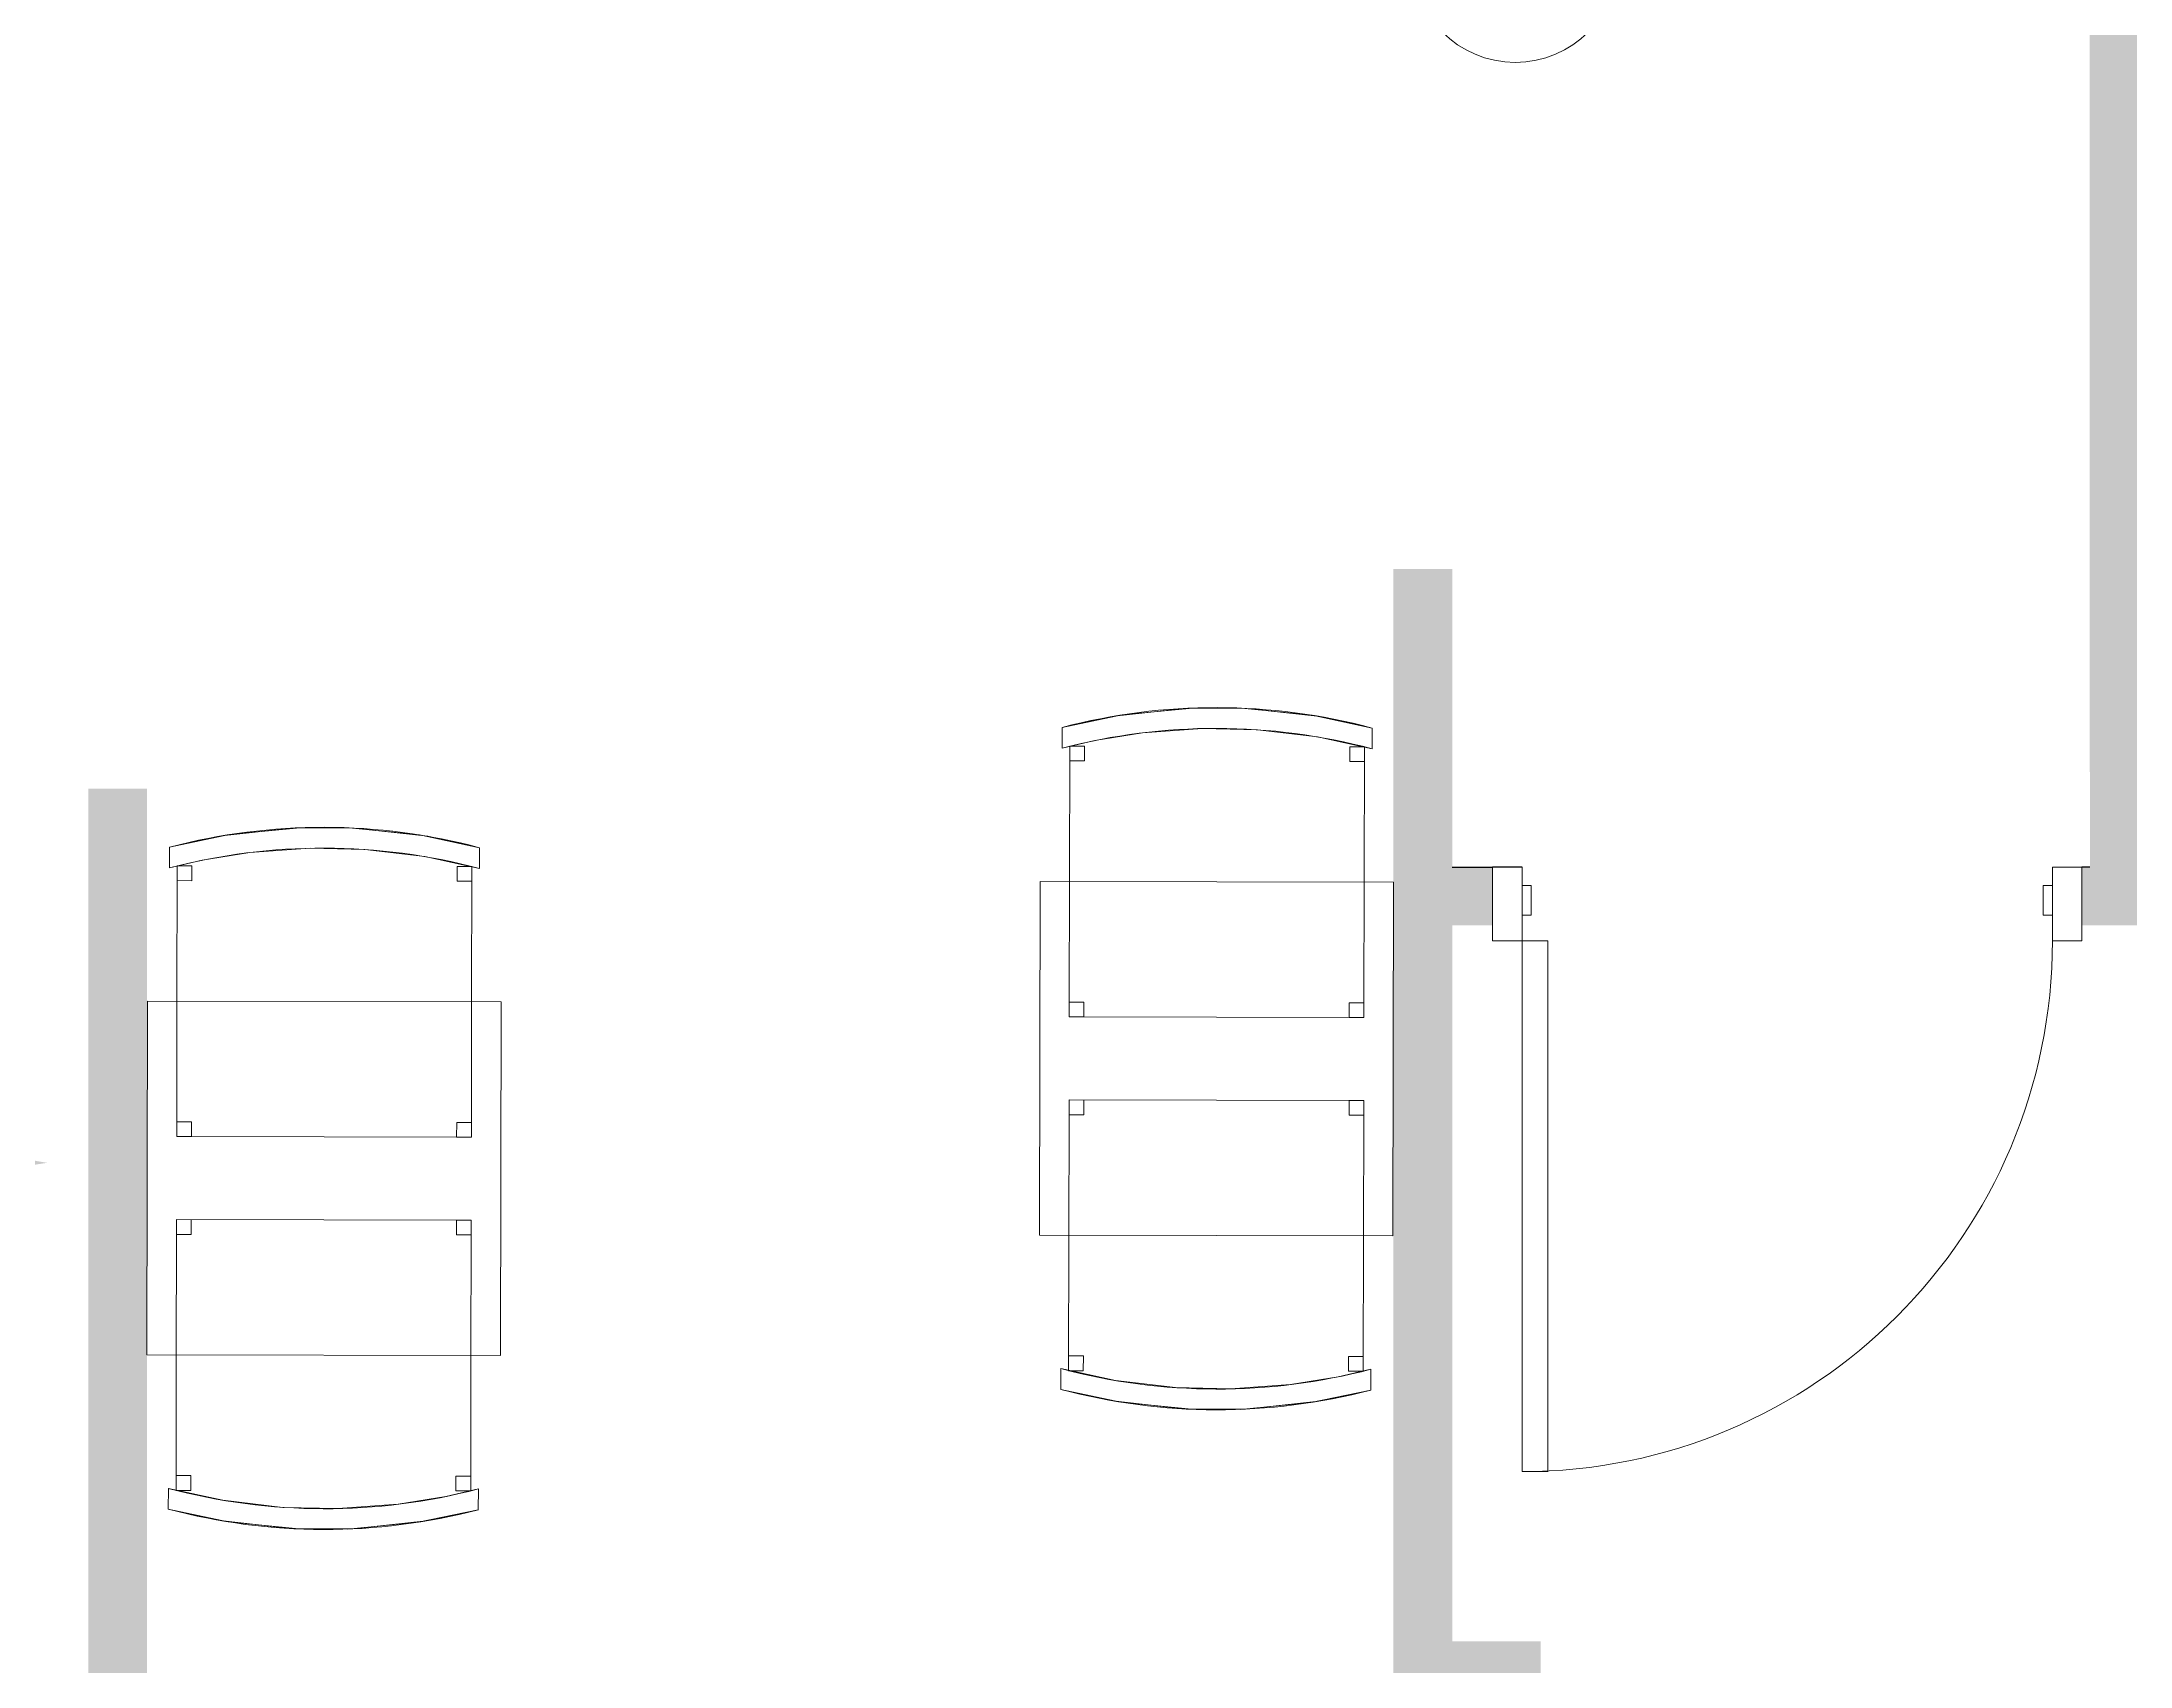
# Model space of a CAD drawing. Header units: inches. Extents: x 537 to 4774, y -1781 to 1418.
# Drawn here: x 3421.7 to 3776, y 485.9 to 761.4 of the extents above; entities that cross this region are included whole.
import ezdxf
from ezdxf import colors
from ezdxf.entities.mleader import LeaderData, LeaderLine
from ezdxf.math import Vec2, Vec3

# ---------------------------------------------------------------- set-up
doc = ezdxf.new("R2010")
doc.units = ezdxf.units.IN
doc.header["$MEASUREMENT"] = 0
doc.layers.add('01-Text 1 150 int', color=250, linetype='Continuous')
for name, color, linetype, lineweight, true_color in [('DOOR WINDOW 1 150', 7, 'Continuous', 13, 0x666666), ('FURNITURE K 1 150', 7, 'Continuous', 13, 0x93979a), ('HATCH K 1 150', 7, 'Continuous', 0, 0xc9c9c9)]:
    doc.layers.add(name, color=color, linetype=linetype, lineweight=lineweight, true_color=true_color)
doc.layers.add('WALL 1 150', color=7, linetype='Continuous', lineweight=25)
doc.styles.get("Standard").update_dxf_attribs({"font": 'arial.ttf'})

msp = doc.modelspace()

# ---------------------------------------------------------------- hatches: boundary and pattern name
at = {"layer": 'WALL 1 150'}
h = msp.add_hatch(color=0, dxfattribs=at)
h.paths.add_polyline_path([(3717.73, -312.3), (3717.73, -302.3), (3996.6, -302.3), (3996.6, -312.3)])
h.paths.add_polyline_path([(4026.6, -302.3), (4026.6, -312.3), (3996.6, -312.3), (3996.6, -302.3)])
h.paths.add_polyline_path([(3630.94, 929.96), (3662.44, 929.96), (3662.44, 917.46), (3662.44, 916.43), (3619.29, 916.43), (3619.29, 928.93), (3619.29, 929.96), (3620.94, 929.96), (3620.94, 1397.7), (3630.94, 1397.7)])
h.paths.add_polyline_path([(3374.67, 916.43), (3370.66, 913.47), (3364.19, 922.21), (3374.67, 929.96), (3514.1, 929.96), (3514.1, 916.43)])
h.paths.add_polyline_path([(3422.17, 929.96), (3412.17, 929.96), (3412.17, 959.96), (3412.17, 1397.7), (3422.17, 1397.7)])
h.paths.add_polyline_path([(3244.1, 820), (3319.56, 738.57), (3319.56, 325.37), (3309.56, 325.37), (3309.56, 379.95), (3309.56, 735.43), (3236.02, 814.03), (3213.9, 797.7), (3209.16, 807.7), (3283.85, 862.66), (3290.22, 854.05)])
h.paths.add_polyline_path([(2986.6, 1397.7), (2986.6, 1057.7), (2970.35, 1057.7), (2966.6, 1057.7), (2966.6, 1417.7), (3262.22, 1417.7), (3262.22, 1397.7)])
h.paths.add_polyline_path([(3514.1, 1417.7), (3514.1, 1397.7), (3316.6, 1397.7), (3316.6, 1417.7)])
h.paths.add_polyline_path([(3316.6, 1355.82), (3262.22, 1355.82), (3262.22, 1397.7), (3272.22, 1397.7), (3272.22, 1365.82), (3306.6, 1365.82), (3306.6, 1397.7), (3316.6, 1397.7)])
h.paths.add_polyline_path([(3272.22, 1397.7), (3262.22, 1397.7), (3262.22, 1417.7), (3272.22, 1417.7)])
h.paths.add_polyline_path([(3306.6, 1417.7), (3306.6, 1397.7), (3272.22, 1397.7), (3272.22, 1417.7)])
h.paths.add_polyline_path([(3306.6, 1417.7), (3316.6, 1417.7), (3316.6, 1397.7), (3306.6, 1397.7)])
h.paths.add_polyline_path([(2966.6, 637.7), (2986.6, 637.7), (2986.6, 370.2), (2966.6, 370.2)])
h.paths.add_polyline_path([(2986.6, 180.2), (2966.6, 180.2), (2966.6, 270.2), (2986.6, 270.2)])
h.paths.add_polyline_path([(2986.6, 27.7), (3262.22, 27.7), (3262.22, 7.7), (2966.6, 7.7), (2966.6, 97.7), (2986.6, 97.7)])
h.paths.add_polyline_path([(3296.6, 7.7), (3272.22, 7.7), (3272.22, 27.7), (3316.6, 27.7), (3316.6, -402.3), (2986.6, -402.3), (2986.6, -442.3), (2986.6, -536.99), (2966.6, -536.99), (2966.6, -462.3), (2966.6, -442.3), (2966.6, -382.3), (3062.97, -382.3), (3062.97, -382.3), (3199.85, -382.3), (3199.85, -382.3), (3296.6, -382.3)])
h.paths.add_polyline_path([(3306.6, 55.98), (3272.22, 55.98), (3272.22, 7.7), (3262.22, 7.7), (3262.22, 65.98), (3316.6, 65.98), (3316.6, 27.7), (3306.6, 27.7)])
h.paths.add_polyline_path([(3439.56, 242.68), (3429.56, 242.68), (3429.56, 634.76), (3439.56, 634.76), (3439.56, 568.69), (3439.5, 538.7), (3439.56, 538.69)])
h.paths.add_polyline_path([(3156.32, -494.13), (3156.32, -422.78), (3137.04, -422.78), (3137.04, -494.13)], flags=25)
h = msp.add_hatch(color=0, dxfattribs=at)
h.paths.add_polyline_path([(4046.6, -184.54), (4046.6, -194.8), (4026.6, -194.8), (4026.6, -184.54)])
h.paths.add_polyline_path([(4046.6, -90.9), (4046.6, -102.04), (4026.6, -102.04), (4026.6, -90.9)])
h.paths.add_polyline_path([(4086.6, 27.54), (4086.6, 67.7), (4106.6, 67.7), (4106.6, 7.54), (4046.6, 7.54), (4046.6, -8.4), (4026.6, -8.4), (4026.6, 27.54), (4036.6, 27.54)])
h.paths.add_polyline_path([(4106.6, 77.7), (4106.6, 67.7), (4036.6, 67.7), (4036.6, 27.54), (4026.6, 27.54), (4026.6, 67.7), (4026.6, 77.7)])
h.paths.add_polyline_path([(4106.6, 157.54), (4106.6, 77.7), (4086.6, 77.7), (4086.6, 157.54)])
h.paths.add_polyline_path([(4106.6, 682.7), (4106.6, 322.54), (4106.6, 232.54), (4086.6, 232.54), (4086.6, 322.54), (4086.6, 682.7)])
h.paths.add_polyline_path([(4106.6, 917.7), (4106.6, 847.7), (4106.6, 758.85), (4086.6, 758.85), (4086.6, 847.7), (4086.6, 917.7)])
h.paths.add_polyline_path([(4106.6, 927.7), (4106.6, 917.7), (4026.6, 917.7), (4026.6, 977.7), (4036.6, 977.7), (4036.6, 927.7)])
h.paths.add_polyline_path([(4106.6, 997.7), (4106.6, 977.7), (4106.6, 927.7), (4086.6, 927.7), (4086.6, 977.7), (4046.6, 977.7), (4036.6, 977.7), (4026.6, 977.7), (4026.6, 1117.7), (4046.6, 1117.7), (4046.6, 997.7)])
h.paths.add_polyline_path([(4046.6, 1417.7), (4046.6, 1282.7), (4026.6, 1282.7), (4026.6, 1417.7)])
h.paths.add_polyline_path([(4026.6, 1417.7), (4026.6, 1397.7), (3514.1, 1397.7), (3514.1, 1417.7)])
h.paths.add_polyline_path([(3829.9, 77.7), (4026.6, 77.7), (4026.6, 67.7), (3728.42, 67.7), (3728.42, 77.7)])
h.paths.add_polyline_path([(3800.49, 282.04), (3800.49, 77.7), (3790.49, 77.7), (3790.49, 272.04), (3766.31, 272.04), (3766.31, 282.04)])
h.paths.add_polyline_path([(3932.85, 977.7), (3932.85, 1007.7), (3945.45, 1007.7, 0.033392), (3945.09, 997.7), (3942.85, 997.7), (3942.85, 927.7), (4026.6, 927.7), (4026.6, 917.7), (3939.1, 917.7), (3937.22, 917.7), (3932.85, 917.7), (3932.85, 967.7), (3779.1, 967.7), (3779.1, 611.58), (3767.84, 611.58), (3767.84, 621.41), (3769.19, 621.41), (3769.11, 916.43), (3762.44, 916.43), (3762.44, 917.46), (3762.44, 929.96), (3769.11, 929.96), (3769.1, 977.7)])
h.paths.add_polyline_path([(3937.22, 449.65), (3937.22, 447.82), (3939.1, 447.82), (4086.6, 447.82), (4086.6, 439.65), (3939.1, 439.65), (3937.22, 439.65), (3676.01, 439.65), (3676.01, 449.65)])
h.paths.add_polyline_path([(3676.01, 490.13), (3676.01, 400.43), (3661.01, 400.43), (3661.01, 282.04), (3666.31, 282.04), (3666.31, 272.04), (3661.01, 272.04), (3661.01, 233.6), (3651.01, 233.6), (3651.01, 310.11), (3651.06, 340.11), (3651.01, 340.11), (3651.01, 410.43), (3666.01, 410.43), (3666.01, 480.13), (3651.01, 480.13), (3651.01, 588.88), (3651.06, 618.88), (3651.01, 618.88), (3651.01, 672.01), (3661.01, 672.01), (3661.01, 621.41), (3667.84, 621.41), (3667.84, 611.58), (3661.01, 611.58), (3661.01, 490.13)])
h.paths.add_polyline_path([(3628.42, 77.7), (3628.42, 65.2), (3628.42, -22.3), (3618.42, -22.3), (3618.42, 67.7), (3514.1, 67.7), (3514.1, 77.7)])
h.paths.add_polyline_path([(3717.73, -122.3), (3717.73, -302.3), (3717.73, -312.3), (3696.6, -312.3), (3696.6, -362.3), (3642.5, -362.3), (3642.5, -312.3), (3514.1, -312.3), (3514.1, -302.3), (3652.5, -302.3), (3652.5, -352.3), (3686.6, -352.3), (3686.6, -302.3), (3710.23, -302.3), (3710.23, -122.3)])
h.paths.add_polyline_path([(3514.1, -302.3), (3514.1, -312.3), (3504.55, -312.3), (3504.55, -362.3), (3426.6, -362.3), (3426.6, -312.3), (3426.6, 77.7), (3514.1, 77.7), (3514.1, 67.7), (3478.58, 67.7), (3449.83, 67.7), (3436.6, 67.7), (3436.6, -352.3), (3494.55, -352.3), (3494.55, -302.3)])
h.paths.add_polyline_path([(4086.6, 917.7), (4086.6, 917.67), (4086.6, 917.67), (4086.6, 917.7)], flags=9)
h.paths.add_polyline_path([(4009.1, 77.7), (4009.12, 77.7), (4009.12, 77.69), (4009.1, 77.69)], flags=9)

# ---------------------------------------------------------------- linework, layer by layer
at = {"layer": 'DOOR WINDOW 1 150', "linetype": 'Continuous'}
for points in [[(3672.84, 621.41), (3667.84, 621.41), (3667.84, 608.91), (3672.84, 608.91)], [(3762.84, 621.41), (3767.84, 621.41), (3767.84, 608.91), (3762.84, 608.91)], [(3672.84, 618.29), (3674.4, 618.29), (3674.4, 613.29), (3672.84, 613.29)], [(3762.84, 618.29), (3761.28, 618.29), (3761.28, 613.29), (3762.84, 613.29)], [(3672.84, 608.91), (3677.22, 608.91), (3677.22, 518.91), (3672.84, 518.91)]]:
    msp.add_lwpolyline(points, close=True, dxfattribs=at)
at = {"layer": 'DOOR WINDOW 1 150', "linetype": 'Continuous', "extrusion": (0, 0, -1)}
msp.add_arc((-3672.84, 608.91), 90, 180, 270, dxfattribs=at)
at = {"layer": 'FURNITURE K 1 150'}
for p, q in [((3605, 647.25, 47.5), (3616.99, 648.41, 47.5)), ((3616.99, 648.41, 47.5), (3626.14, 648.35, 47.5)), ((3626.14, 648.35, 47.5), (3638.6, 646.96, 47.5)), ((3452.42, 514.06, 47.5), (3462.6, 512.85, 47.5)), ((3452.42, 514.06, 47.5), (3462.6, 512.85, 47.5)), ((3482.14, 513.37, 47.5), (3490.22, 514.68, 47.5)), ((3482.14, 513.37, 47.5), (3490.22, 514.68, 47.5)), ((3490.22, 514.68, 47.5), (3495.76, 515.97, 47.5)), ((3490.22, 514.68, 47.5), (3495.76, 515.97, 47.5)), ((3495.76, 515.97, 47.5), (3495.75, 512.45, 47.5)), ((3495.76, 515.97), (3495.75, 512.45)), ((3451.96, 510.61, 47.5), (3443.15, 512.55, 47.5)), ((3464.43, 509.22, 47.5), (3451.96, 510.61, 47.5)), ((3462.6, 512.85, 47.5), (3471.92, 512.63, 47.5)), ((3462.6, 512.85, 47.5), (3471.92, 512.63, 47.5)), ((3471.92, 512.63, 47.5), (3482.14, 513.37, 47.5)), ((3471.92, 512.63, 47.5), (3482.14, 513.37, 47.5)), ((3485.57, 510.32, 47.5), (3473.58, 509.16, 47.5)), ((3495.75, 512.45, 47.5), (3485.57, 510.32, 47.5)), ((3473.58, 509.16, 47.5), (3464.43, 509.22, 47.5))]:
    msp.add_line(p, q, dxfattribs=at)
msp.add_circle((3671.7, 775.41), 17.5, dxfattribs=at)
msp.add_arc((3469.65, 612.27), 103.18, 255.1199, 284.6554, dxfattribs=at)
for points, invisible_edges in [([(3452.42, 514.06, 50), (3462.6, 512.85, 50), (3494.55, 561.54, 50), (3452.42, 514.06, 50)], 6), ([(3462.6, 512.85, 47.5), (3465.31, 509.18, 47.5), (3453.33, 510.39, 47.5), (3452.42, 514.06, 47.5)], 5), ([(3482.14, 513.37, 47.5), (3490.22, 514.68, 47.5), (3495.75, 512.45, 47.5), (3486.93, 510.55, 47.5)], 10), ([(3490.22, 514.68, 47.5), (3495.76, 515.97, 47.5), (3495.75, 512.45, 47.5), (3490.22, 514.68, 47.5)], 4), ([(3495.75, 512.45, 92.5), (3495.76, 515.97, 92.5), (3490.22, 514.68, 92.5)], 12), ([(3474.46, 509.2, 92.5), (3471.92, 512.63, 92.5), (3462.6, 512.85, 92.5), (3465.31, 509.18, 92.5)], 5), ([(3486.93, 510.55, 92.5), (3482.14, 513.37, 92.5), (3471.92, 512.63, 92.5), (3474.46, 509.2, 92.5)], 5)]:
    msp.add_3dface(points, dxfattribs=dict(at, invisible_edges=invisible_edges))
for points in [[(3444.46, 515.73), (3446.96, 515.73), (3446.96, 515.73, 47.5), (3444.46, 515.73, 47.5)], [(3444.46, 515.73, 47.5), (3444.46, 515.73, 47.5), (3446.96, 515.73, 47.5)], [(3446.96, 515.73), (3446.96, 515.73), (3446.96, 515.73, 47.5)], [(3491.96, 515.64), (3494.46, 515.63), (3494.46, 515.63, 47.5), (3491.96, 515.64, 47.5)], [(3491.96, 515.64, 47.5), (3491.96, 515.64, 47.5), (3494.46, 515.63, 47.5)], [(3494.46, 515.63), (3494.46, 515.63), (3494.46, 515.63, 47.5)]]:
    msp.add_3dface(points, dxfattribs=at)
at = {"layer": 'HATCH K 1 150'}
for p, q in [((3594.81, 641.61, 47.5), (3594.82, 645.13, 47.5)), ((3594.81, 641.61), (3594.82, 645.13)), ((3594.82, 645.13, 47.5), (3605, 647.25, 47.5)), ((3618.65, 644.94, 47.5), (3608.43, 644.21, 47.5)), ((3618.65, 644.94, 47.5), (3608.43, 644.21, 47.5)), ((3627.97, 644.72, 47.5), (3618.65, 644.94, 47.5)), ((3627.97, 644.72, 47.5), (3618.65, 644.94, 47.5)), ((3638.6, 646.96, 47.5), (3647.42, 645.02, 47.5)), ((3647.42, 645.02, 47.5), (3647.41, 641.5, 47.5)), ((3647.41, 641.5), (3647.42, 645.02)), ((3600.34, 642.89, 47.5), (3594.81, 641.61, 47.5)), ((3600.34, 642.89, 47.5), (3594.81, 641.61, 47.5)), ((3596.06, 618.98), (3596.11, 641.94)), ((3608.43, 644.21, 47.5), (3600.34, 642.89, 47.5)), ((3608.43, 644.21, 47.5), (3600.34, 642.89, 47.5)), ((3638.15, 643.51, 47.5), (3627.97, 644.72, 47.5)), ((3638.15, 643.51, 47.5), (3627.97, 644.72, 47.5)), ((3647.41, 641.5, 47.5), (3638.15, 643.51, 47.5)), ((3647.41, 641.5, 47.5), (3638.15, 643.51, 47.5)), ((3646.11, 641.84), (3646.06, 618.89)), ((3453.56, 626.95, 47.5), (3465.54, 628.11, 47.5)), ((3465.54, 628.11, 47.5), (3474.69, 628.05, 47.5)), ((3474.69, 628.05, 47.5), (3487.16, 626.66, 47.5)), ((3443.36, 621.31, 47.5), (3443.37, 624.83, 47.5)), ((3443.36, 621.31), (3443.37, 624.83)), ((3443.37, 624.83, 47.5), (3453.56, 626.95, 47.5)), ((3456.99, 623.91, 47.5), (3448.9, 622.59, 47.5)), ((3456.99, 623.91, 47.5), (3448.9, 622.59, 47.5)), ((3467.2, 624.64, 47.5), (3456.99, 623.91, 47.5)), ((3467.2, 624.64, 47.5), (3456.99, 623.91, 47.5)), ((3476.52, 624.42, 47.5), (3467.2, 624.64, 47.5)), ((3476.52, 624.42, 47.5), (3467.2, 624.64, 47.5)), ((3486.7, 623.21, 47.5), (3476.52, 624.42, 47.5)), ((3486.7, 623.21, 47.5), (3476.52, 624.42, 47.5)), ((3487.16, 626.66, 47.5), (3495.97, 624.72, 47.5)), ((3495.97, 624.72, 47.5), (3495.96, 621.2, 47.5)), ((3495.96, 621.2), (3495.97, 624.72)), ((3448.9, 622.59, 47.5), (3443.36, 621.31, 47.5)), ((3448.9, 622.59, 47.5), (3443.36, 621.31, 47.5)), ((3444.62, 598.69), (3444.66, 621.64)), ((3495.96, 621.2, 47.5), (3486.7, 623.21, 47.5)), ((3495.96, 621.2, 47.5), (3486.7, 623.21, 47.5)), ((3494.66, 621.54), (3494.62, 598.59)), ((3591.06, 618.99), (3590.95, 558.99)), ((3651.06, 618.88), (3591.06, 618.99)), ((3596.02, 598.53), (3596.06, 618.98)), ((3646.02, 598.43), (3646.06, 618.89)), ((3651.06, 618.88), (3650.95, 558.88)), ((3439.62, 598.69), (3439.5, 538.7)), ((3499.62, 598.58), (3439.62, 598.69)), ((3444.58, 578.23), (3444.62, 598.69)), ((3494.58, 578.13), (3494.62, 598.59)), ((3499.62, 598.58), (3499.5, 538.58)), ((3646.02, 595.93, 47.5), (3596.02, 596.03, 47.5)), ((3646.02, 595.93), (3596.02, 596.03)), ((3595.99, 581.94, 47.5), (3645.99, 581.84, 47.5)), ((3595.99, 581.94), (3645.99, 581.84)), ((3595.95, 558.98), (3595.99, 579.44, 47.5)), ((3645.95, 558.89), (3645.99, 579.34)), ((3494.57, 575.63, 47.5), (3444.57, 575.73, 47.5)), ((3494.57, 575.63), (3444.57, 575.73)), ((3444.55, 561.64, 47.5), (3494.55, 561.54, 47.5)), ((3444.55, 561.64), (3494.55, 561.54)), ((3444.5, 538.69), (3444.54, 559.14, 47.5)), ((3494.5, 538.59), (3494.54, 559.04)), ((3590.95, 558.99), (3650.95, 558.88)), ((3595.9, 536.03), (3595.95, 558.98)), ((3645.95, 558.89), (3645.9, 535.93)), ((3439.5, 538.7), (3499.5, 538.58)), ((3444.46, 515.73), (3444.5, 538.69)), ((3494.5, 538.59), (3494.46, 515.63)), ((3594.6, 536.37, 47.5), (3603.87, 534.36, 47.5)), ((3594.6, 536.37, 47.5), (3603.87, 534.36, 47.5)), ((3594.6, 532.85, 47.5), (3594.6, 536.37, 47.5)), ((3594.6, 536.37), (3594.6, 532.85)), ((3641.67, 534.98, 47.5), (3647.2, 536.27, 47.5)), ((3641.67, 534.98, 47.5), (3647.2, 536.27, 47.5)), ((3647.2, 536.27, 47.5), (3647.2, 532.75, 47.5)), ((3647.2, 536.27), (3647.2, 532.75)), ((3603.41, 530.91, 47.5), (3594.6, 532.85, 47.5)), ((3603.87, 534.36, 47.5), (3614.04, 533.15, 47.5)), ((3603.87, 534.36, 47.5), (3614.04, 533.15, 47.5)), ((3614.04, 533.15, 47.5), (3623.36, 532.93, 47.5)), ((3614.04, 533.15, 47.5), (3623.36, 532.93, 47.5)), ((3623.36, 532.93, 47.5), (3633.58, 533.67, 47.5)), ((3623.36, 532.93, 47.5), (3633.58, 533.67, 47.5)), ((3633.58, 533.67, 47.5), (3641.67, 534.98, 47.5)), ((3633.58, 533.67, 47.5), (3641.67, 534.98, 47.5)), ((3647.2, 532.75, 47.5), (3637.01, 530.62, 47.5)), ((3615.88, 529.52, 47.5), (3603.41, 530.91, 47.5)), ((3625.03, 529.46, 47.5), (3615.88, 529.52, 47.5)), ((3637.01, 530.62, 47.5), (3625.03, 529.46, 47.5)), ((3443.15, 512.55, 47.5), (3443.16, 516.07, 47.5)), ((3443.16, 516.07), (3443.15, 512.55)), ((3443.16, 516.07, 47.5), (3452.42, 514.06, 47.5)), ((3443.16, 516.07, 47.5), (3452.42, 514.06, 47.5))]:
    msp.add_line(p, q, dxfattribs=at)
for centre, start, end in [((3620.92, 545.3), 75.1199, 104.6554), ((3620.91, 541.78), 75.1199, 104.6554), ((3469.48, 525), 75.1199, 104.6554), ((3469.47, 521.48), 75.1199, 104.6554), ((3621.1, 636.09), 255.1199, 284.6554), ((3621.09, 632.57), 255.1199, 284.6554), ((3469.65, 615.79), 255.1199, 284.6554)]:
    msp.add_arc(centre, 103.18, start, end, dxfattribs=at)
for points, invisible_edges in [([(3600.34, 642.89, 47.5), (3594.81, 641.61, 47.5), (3594.82, 645.13, 47.5), (3600.34, 642.89, 47.5)], 4), ([(3594.82, 645.13, 92.5), (3594.81, 641.61, 92.5), (3600.34, 642.89, 92.5)], 12), ([(3608.43, 644.21, 47.5), (3600.34, 642.89, 47.5), (3594.82, 645.13, 47.5), (3603.64, 647.03, 47.5)], 10), ([(3596.02, 596.03, 47.5), (3608.43, 644.21, 47.5), (3618.65, 644.94, 47.5), (3596.02, 596.03, 47.5)], 5), ([(3596.02, 596.03, 50), (3627.97, 644.72, 50), (3618.65, 644.94, 50), (3596.02, 596.03, 50)], 5), ([(3603.64, 647.03, 92.5), (3608.43, 644.21, 92.5), (3618.65, 644.94, 92.5), (3616.11, 648.37, 92.5)], 5), ([(3616.11, 648.37, 92.5), (3618.65, 644.94, 92.5), (3627.97, 644.72, 92.5), (3625.26, 648.39, 92.5)], 5), ([(3627.97, 644.72, 47.5), (3625.26, 648.39, 47.5), (3637.24, 647.18, 47.5), (3638.15, 643.51, 47.5)], 5), ([(3647.41, 641.5, 47.5), (3638.15, 643.51, 47.5), (3637.24, 647.18, 47.5), (3647.42, 645.02, 47.5)], 2), ([(3637.24, 647.18, 92.5), (3638.15, 643.51, 92.5), (3647.41, 641.5, 92.5), (3647.42, 645.02, 92.5)], 3), ([(3638.15, 643.51, 50), (3627.97, 644.72, 50), (3596.02, 596.03, 50), (3638.15, 643.51, 50)], 6), ([(3596.02, 596.03, 47.5), (3600.34, 642.89, 47.5), (3608.43, 644.21, 47.5), (3596.02, 596.03, 47.5)], 5), ([(3452.19, 626.73, 92.5), (3456.99, 623.91, 92.5), (3467.2, 624.64, 92.5), (3464.66, 628.07, 92.5)], 5), ([(3464.66, 628.07, 92.5), (3467.2, 624.64, 92.5), (3476.52, 624.42, 92.5), (3473.81, 628.09, 92.5)], 5), ([(3476.52, 624.42, 47.5), (3473.81, 628.09, 47.5), (3485.79, 626.89, 47.5), (3486.7, 623.21, 47.5)], 5), ([(3448.9, 622.59, 47.5), (3443.36, 621.31, 47.5), (3443.37, 624.83, 47.5), (3448.9, 622.59, 47.5)], 4), ([(3443.37, 624.83, 92.5), (3443.36, 621.31, 92.5), (3448.9, 622.59, 92.5)], 12), ([(3456.99, 623.91, 47.5), (3448.9, 622.59, 47.5), (3443.37, 624.83, 47.5), (3452.19, 626.73, 47.5)], 10), ([(3444.57, 575.73, 47.5), (3456.99, 623.91, 47.5), (3467.2, 624.64, 47.5), (3444.57, 575.73, 47.5)], 5), ([(3444.57, 575.73, 50), (3476.52, 624.42, 50), (3467.2, 624.64, 50), (3444.57, 575.73, 50)], 5), ([(3486.7, 623.21, 50), (3476.52, 624.42, 50), (3444.57, 575.73, 50), (3486.7, 623.21, 50)], 6), ([(3444.57, 575.73, 47.5), (3448.9, 622.59, 47.5), (3456.99, 623.91, 47.5), (3444.57, 575.73, 47.5)], 5), ([(3495.96, 621.2, 47.5), (3486.7, 623.21, 47.5), (3485.79, 626.89, 47.5), (3495.97, 624.72, 47.5)], 2), ([(3485.79, 626.89, 92.5), (3486.7, 623.21, 92.5), (3495.96, 621.2, 92.5), (3495.97, 624.72, 92.5)], 3), ([(3603.87, 534.36, 50), (3614.04, 533.15, 50), (3645.99, 581.84, 50), (3603.87, 534.36, 50)], 6), ([(3645.99, 581.84, 50), (3614.04, 533.15, 50), (3623.36, 532.93, 50), (3645.99, 581.84, 50)], 5), ([(3645.99, 581.84, 47.5), (3633.58, 533.67, 47.5), (3623.36, 532.93, 47.5), (3645.99, 581.84, 47.5)], 5), ([(3645.99, 581.84, 47.5), (3641.67, 534.98, 47.5), (3633.58, 533.67, 47.5), (3645.99, 581.84, 47.5)], 5), ([(3494.55, 561.54, 50), (3462.6, 512.85, 50), (3471.92, 512.63, 50), (3494.55, 561.54, 50)], 5), ([(3494.55, 561.54, 47.5), (3482.14, 513.37, 47.5), (3471.92, 512.63, 47.5), (3494.55, 561.54, 47.5)], 5), ([(3494.55, 561.54, 47.5), (3490.22, 514.68, 47.5), (3482.14, 513.37, 47.5), (3494.55, 561.54, 47.5)], 5), ([(3594.6, 536.37, 47.5), (3603.87, 534.36, 47.5), (3604.77, 530.69, 47.5), (3594.6, 532.85, 47.5)], 2), ([(3604.77, 530.69, 92.5), (3603.87, 534.36, 92.5), (3594.6, 536.37, 92.5), (3594.6, 532.85, 92.5)], 3), ([(3641.67, 534.98, 47.5), (3647.2, 536.27, 47.5), (3647.2, 532.75, 47.5), (3641.67, 534.98, 47.5)], 4), ([(3647.2, 532.75, 92.5), (3647.2, 536.27, 92.5), (3641.67, 534.98, 92.5)], 12), ([(3614.04, 533.15, 47.5), (3616.75, 529.48, 47.5), (3604.77, 530.69, 47.5), (3603.87, 534.36, 47.5)], 5), ([(3625.9, 529.5, 92.5), (3623.36, 532.93, 92.5), (3614.04, 533.15, 92.5), (3616.75, 529.48, 92.5)], 5), ([(3638.37, 530.85, 92.5), (3633.58, 533.67, 92.5), (3623.36, 532.93, 92.5), (3625.9, 529.5, 92.5)], 5), ([(3633.58, 533.67, 47.5), (3641.67, 534.98, 47.5), (3647.2, 532.75, 47.5), (3638.37, 530.85, 47.5)], 10), ([(3443.16, 516.07, 47.5), (3452.42, 514.06, 47.5), (3453.33, 510.39, 47.5), (3443.15, 512.55, 47.5)], 2), ([(3453.33, 510.39, 92.5), (3452.42, 514.06, 92.5), (3443.16, 516.07, 92.5), (3443.15, 512.55, 92.5)], 3)]:
    msp.add_3dface(points, dxfattribs=dict(at, invisible_edges=invisible_edges))
for points in [[(3598.6, 639.43), (3596.1, 639.44), (3596.11, 641.94), (3598.61, 641.93)], [(3596.1, 639.44), (3596.1, 639.44, 47.5), (3596.11, 641.94, 47.5), (3596.11, 641.94)], [(3598.61, 641.93, 47.5), (3598.6, 639.43, 47.5), (3596.1, 639.44, 47.5), (3596.11, 641.94, 47.5)], [(3598.61, 641.93), (3596.11, 641.94), (3596.11, 641.94, 47.5), (3598.61, 641.93, 47.5)], [(3596.11, 641.94), (3596.11, 641.94), (3596.11, 641.94, 47.5)], [(3598.61, 641.93, 47.5), (3598.61, 641.93, 47.5), (3596.11, 641.94, 47.5)], [(3598.6, 639.43), (3598.61, 641.93), (3598.61, 641.93, 47.5), (3598.6, 639.43, 47.5)], [(3598.6, 639.43), (3598.6, 639.43), (3598.61, 641.93), (3598.6, 639.43)], [(3646.1, 639.34), (3643.6, 639.34), (3643.61, 641.84), (3646.11, 641.84)], [(3643.6, 639.34), (3643.6, 639.34, 47.5), (3643.61, 641.84, 47.5), (3643.61, 641.84)], [(3646.11, 641.84, 47.5), (3646.1, 639.34, 47.5), (3643.6, 639.34, 47.5), (3643.61, 641.84, 47.5)], [(3646.11, 641.84), (3643.61, 641.84), (3643.61, 641.84, 47.5), (3646.11, 641.84, 47.5)], [(3643.61, 641.84), (3643.61, 641.84), (3643.61, 641.84, 47.5)], [(3646.11, 641.84, 47.5), (3646.11, 641.84, 47.5), (3643.61, 641.84, 47.5)], [(3646.1, 639.34), (3646.11, 641.84), (3646.11, 641.84, 47.5), (3646.1, 639.34, 47.5)], [(3646.1, 639.34), (3646.1, 639.34), (3646.11, 641.84), (3646.1, 639.34)], [(3596.1, 639.44), (3598.6, 639.43), (3598.6, 639.43, 47.5), (3596.1, 639.44, 47.5)], [(3596.1, 639.44), (3596.1, 639.44), (3598.6, 639.43), (3596.1, 639.44)], [(3643.6, 639.34), (3646.1, 639.34), (3646.1, 639.34, 47.5), (3643.6, 639.34, 47.5)], [(3643.6, 639.34), (3643.6, 639.34), (3646.1, 639.34), (3643.6, 639.34)], [(3447.16, 621.63), (3444.66, 621.64), (3444.66, 621.64, 47.5), (3447.16, 621.63, 47.5)], [(3447.16, 619.13), (3444.66, 619.14), (3444.66, 621.64), (3447.16, 621.63)], [(3444.66, 621.64), (3444.66, 621.64), (3444.66, 621.64, 47.5)], [(3444.66, 619.14), (3444.66, 619.14, 47.5), (3444.66, 621.64, 47.5), (3444.66, 621.64)], [(3447.16, 621.63, 47.5), (3447.16, 621.63, 47.5), (3444.66, 621.64, 47.5)], [(3447.16, 621.63, 47.5), (3447.16, 619.13, 47.5), (3444.66, 619.14, 47.5), (3444.66, 621.64, 47.5)], [(3447.16, 619.13), (3447.16, 621.63), (3447.16, 621.63, 47.5), (3447.16, 619.13, 47.5)], [(3447.16, 619.13), (3447.16, 619.13), (3447.16, 621.63), (3447.16, 619.13)], [(3494.66, 621.54), (3492.16, 621.54), (3492.16, 621.54, 47.5), (3494.66, 621.54, 47.5)], [(3494.66, 619.04), (3492.16, 619.04), (3492.16, 621.54), (3494.66, 621.54)], [(3492.16, 621.54), (3492.16, 621.54), (3492.16, 621.54, 47.5)], [(3492.16, 619.04), (3492.16, 619.04, 47.5), (3492.16, 621.54, 47.5), (3492.16, 621.54)], [(3494.66, 621.54, 47.5), (3494.66, 621.54, 47.5), (3492.16, 621.54, 47.5)], [(3494.66, 621.54, 47.5), (3494.66, 619.04, 47.5), (3492.16, 619.04, 47.5), (3492.16, 621.54, 47.5)], [(3494.66, 619.04), (3494.66, 621.54), (3494.66, 621.54, 47.5), (3494.66, 619.04, 47.5)], [(3494.66, 619.04), (3494.66, 619.04), (3494.66, 621.54), (3494.66, 619.04)], [(3444.66, 619.14), (3447.16, 619.13), (3447.16, 619.13, 47.5), (3444.66, 619.14, 47.5)], [(3444.66, 619.14), (3444.66, 619.14), (3447.16, 619.13), (3444.66, 619.14)], [(3492.16, 619.04), (3494.66, 619.04), (3494.66, 619.04, 47.5), (3492.16, 619.04, 47.5)], [(3492.16, 619.04), (3492.16, 619.04), (3494.66, 619.04), (3492.16, 619.04)], [(3598.52, 598.53), (3596.02, 598.53), (3596.02, 598.53, 47.5), (3598.52, 598.53, 47.5)], [(3598.52, 596.03), (3596.02, 596.03), (3596.02, 598.53), (3598.52, 598.53)], [(3596.02, 598.53), (3596.02, 598.53), (3596.02, 598.53, 47.5)], [(3596.02, 596.03), (3596.02, 596.03, 47.5), (3596.02, 598.53, 47.5), (3596.02, 598.53)], [(3598.52, 598.53, 47.5), (3598.52, 598.53, 47.5), (3596.02, 598.53, 47.5)], [(3598.52, 598.53, 47.5), (3598.52, 596.03, 47.5), (3596.02, 596.03, 47.5), (3596.02, 598.53, 47.5)], [(3596.02, 596.03), (3598.52, 596.03), (3598.52, 596.03, 47.5), (3596.02, 596.03, 47.5)], [(3596.02, 596.03), (3596.02, 596.03), (3598.52, 596.03), (3596.02, 596.03)], [(3598.52, 596.03), (3598.52, 598.53), (3598.52, 598.53, 47.5), (3598.52, 596.03, 47.5)], [(3598.52, 596.03), (3598.52, 596.03), (3598.52, 598.53), (3598.52, 596.03)], [(3646.02, 598.43), (3643.52, 598.44), (3643.52, 598.44, 47.5), (3646.02, 598.43, 47.5)], [(3646.02, 595.93), (3643.52, 595.94), (3643.52, 598.44), (3646.02, 598.43)], [(3643.52, 598.44), (3643.52, 598.44), (3643.52, 598.44, 47.5)], [(3643.52, 595.94), (3643.52, 595.94, 47.5), (3643.52, 598.44, 47.5), (3643.52, 598.44)], [(3646.02, 598.43, 47.5), (3646.02, 598.43, 47.5), (3643.52, 598.44, 47.5)], [(3646.02, 598.43, 47.5), (3646.02, 595.93, 47.5), (3643.52, 595.94, 47.5), (3643.52, 598.44, 47.5)], [(3643.52, 595.94), (3646.02, 595.93), (3646.02, 595.93, 47.5), (3643.52, 595.94, 47.5)], [(3643.52, 595.94), (3643.52, 595.94), (3646.02, 595.93), (3643.52, 595.94)], [(3646.02, 595.93), (3646.02, 598.43), (3646.02, 598.43, 47.5), (3646.02, 595.93, 47.5)], [(3646.02, 595.93), (3646.02, 595.93), (3646.02, 598.43), (3646.02, 595.93)], [(3598.49, 581.93), (3595.99, 581.94), (3595.99, 581.94, 47.5), (3598.49, 581.93, 47.5)], [(3598.49, 581.93), (3598.49, 581.93), (3595.99, 581.94), (3598.49, 581.93)], [(3595.99, 581.94), (3595.99, 579.44), (3595.99, 579.44, 47.5), (3595.99, 581.94, 47.5)], [(3595.99, 581.94), (3595.99, 581.94), (3595.99, 579.44), (3595.99, 581.94)], [(3595.99, 581.94), (3598.49, 581.93), (3598.49, 579.43), (3595.99, 579.44)], [(3595.99, 579.44, 47.5), (3595.99, 581.94, 47.5), (3598.49, 581.93, 47.5), (3598.49, 579.43, 47.5)], [(3598.49, 581.93), (3598.49, 581.93, 47.5), (3598.49, 579.43, 47.5), (3598.49, 579.43)], [(3645.99, 581.84), (3643.49, 581.84), (3643.49, 581.84, 47.5), (3645.99, 581.84, 47.5)], [(3645.99, 581.84), (3645.99, 581.84), (3643.49, 581.84), (3645.99, 581.84)], [(3643.49, 581.84), (3643.49, 579.34), (3643.49, 579.34, 47.5), (3643.49, 581.84, 47.5)], [(3643.49, 581.84), (3643.49, 581.84), (3643.49, 579.34), (3643.49, 581.84)], [(3643.49, 581.84), (3645.99, 581.84), (3645.99, 579.34), (3643.49, 579.34)], [(3643.49, 579.34, 47.5), (3643.49, 581.84, 47.5), (3645.99, 581.84, 47.5), (3645.99, 579.34, 47.5)], [(3645.99, 581.84), (3645.99, 581.84, 47.5), (3645.99, 579.34, 47.5), (3645.99, 579.34)], [(3447.07, 575.73), (3444.57, 575.73), (3444.58, 578.23), (3447.08, 578.23)], [(3444.57, 575.73), (3444.57, 575.73, 47.5), (3444.58, 578.23, 47.5), (3444.58, 578.23)], [(3447.08, 578.23, 47.5), (3447.07, 575.73, 47.5), (3444.57, 575.73, 47.5), (3444.58, 578.23, 47.5)], [(3447.08, 578.23), (3444.58, 578.23), (3444.58, 578.23, 47.5), (3447.08, 578.23, 47.5)], [(3444.58, 578.23), (3444.58, 578.23), (3444.58, 578.23, 47.5)], [(3447.08, 578.23, 47.5), (3447.08, 578.23, 47.5), (3444.58, 578.23, 47.5)], [(3447.07, 575.73), (3447.08, 578.23), (3447.08, 578.23, 47.5), (3447.07, 575.73, 47.5)], [(3447.07, 575.73), (3447.07, 575.73), (3447.08, 578.23), (3447.07, 575.73)], [(3494.57, 575.63), (3492.07, 575.64), (3492.08, 578.14), (3494.58, 578.13)], [(3492.07, 575.64), (3492.07, 575.64, 47.5), (3492.08, 578.14, 47.5), (3492.08, 578.14)], [(3494.58, 578.13, 47.5), (3494.57, 575.63, 47.5), (3492.07, 575.64, 47.5), (3492.08, 578.14, 47.5)], [(3494.58, 578.13), (3492.08, 578.14), (3492.08, 578.14, 47.5), (3494.58, 578.13, 47.5)], [(3492.08, 578.14), (3492.08, 578.14), (3492.08, 578.14, 47.5)], [(3494.58, 578.13, 47.5), (3494.58, 578.13, 47.5), (3492.08, 578.14, 47.5)], [(3494.57, 575.63), (3494.58, 578.13), (3494.58, 578.13, 47.5), (3494.57, 575.63, 47.5)], [(3494.57, 575.63), (3494.57, 575.63), (3494.58, 578.13), (3494.57, 575.63)], [(3595.99, 579.44), (3598.49, 579.43), (3598.49, 579.43, 47.5), (3595.99, 579.44, 47.5)], [(3595.99, 579.44, 47.5), (3595.99, 579.44, 47.5), (3598.49, 579.43, 47.5)], [(3598.49, 579.43), (3598.49, 579.43), (3598.49, 579.43, 47.5)], [(3643.49, 579.34), (3645.99, 579.34), (3645.99, 579.34, 47.5), (3643.49, 579.34, 47.5)], [(3643.49, 579.34, 47.5), (3643.49, 579.34, 47.5), (3645.99, 579.34, 47.5)], [(3645.99, 579.34), (3645.99, 579.34), (3645.99, 579.34, 47.5)], [(3444.57, 575.73), (3447.07, 575.73), (3447.07, 575.73, 47.5), (3444.57, 575.73, 47.5)], [(3444.57, 575.73), (3444.57, 575.73), (3447.07, 575.73), (3444.57, 575.73)], [(3492.07, 575.64), (3494.57, 575.63), (3494.57, 575.63, 47.5), (3492.07, 575.64, 47.5)], [(3492.07, 575.64), (3492.07, 575.64), (3494.57, 575.63), (3492.07, 575.64)], [(3444.55, 561.64), (3444.54, 559.14), (3444.54, 559.14, 47.5), (3444.55, 561.64, 47.5)], [(3444.55, 561.64), (3444.55, 561.64), (3444.54, 559.14), (3444.55, 561.64)], [(3444.55, 561.64), (3447.05, 561.63), (3447.04, 559.13), (3444.54, 559.14)], [(3444.54, 559.14, 47.5), (3444.55, 561.64, 47.5), (3447.05, 561.63, 47.5), (3447.04, 559.13, 47.5)], [(3447.05, 561.63), (3444.55, 561.64), (3444.55, 561.64, 47.5), (3447.05, 561.63, 47.5)], [(3447.05, 561.63), (3447.05, 561.63), (3444.55, 561.64), (3447.05, 561.63)], [(3447.05, 561.63), (3447.05, 561.63, 47.5), (3447.04, 559.13, 47.5), (3447.04, 559.13)], [(3492.05, 561.54), (3492.04, 559.04), (3492.04, 559.04, 47.5), (3492.05, 561.54, 47.5)], [(3492.05, 561.54), (3492.05, 561.54), (3492.04, 559.04), (3492.05, 561.54)], [(3492.05, 561.54), (3494.55, 561.54), (3494.54, 559.04), (3492.04, 559.04)], [(3492.04, 559.04, 47.5), (3492.05, 561.54, 47.5), (3494.55, 561.54, 47.5), (3494.54, 559.04, 47.5)], [(3494.55, 561.54), (3492.05, 561.54), (3492.05, 561.54, 47.5), (3494.55, 561.54, 47.5)], [(3494.55, 561.54), (3494.55, 561.54), (3492.05, 561.54), (3494.55, 561.54)], [(3494.55, 561.54), (3494.55, 561.54, 47.5), (3494.54, 559.04, 47.5), (3494.54, 559.04)], [(3444.54, 559.14), (3447.04, 559.13), (3447.04, 559.13, 47.5), (3444.54, 559.14, 47.5)], [(3444.54, 559.14, 47.5), (3444.54, 559.14, 47.5), (3447.04, 559.13, 47.5)], [(3447.04, 559.13), (3447.04, 559.13), (3447.04, 559.13, 47.5)], [(3492.04, 559.04), (3494.54, 559.04), (3494.54, 559.04, 47.5), (3492.04, 559.04, 47.5)], [(3492.04, 559.04, 47.5), (3492.04, 559.04, 47.5), (3494.54, 559.04, 47.5)], [(3494.54, 559.04), (3494.54, 559.04), (3494.54, 559.04, 47.5)], [(3595.91, 538.53), (3595.9, 536.03), (3595.9, 536.03, 47.5), (3595.91, 538.53, 47.5)], [(3595.91, 538.53), (3595.91, 538.53), (3595.9, 536.03), (3595.91, 538.53)], [(3595.91, 538.53), (3598.41, 538.53), (3598.4, 536.03), (3595.9, 536.03)], [(3595.9, 536.03, 47.5), (3595.91, 538.53, 47.5), (3598.41, 538.53, 47.5), (3598.4, 536.03, 47.5)], [(3595.9, 536.03), (3598.4, 536.03), (3598.4, 536.03, 47.5), (3595.9, 536.03, 47.5)], [(3595.9, 536.03, 47.5), (3595.9, 536.03, 47.5), (3598.4, 536.03, 47.5)], [(3598.41, 538.53), (3595.91, 538.53), (3595.91, 538.53, 47.5), (3598.41, 538.53, 47.5)], [(3598.41, 538.53), (3598.41, 538.53), (3595.91, 538.53), (3598.41, 538.53)], [(3598.41, 538.53), (3598.41, 538.53, 47.5), (3598.4, 536.03, 47.5), (3598.4, 536.03)], [(3598.4, 536.03), (3598.4, 536.03), (3598.4, 536.03, 47.5)], [(3643.41, 538.44), (3643.4, 535.94), (3643.4, 535.94, 47.5), (3643.41, 538.44, 47.5)], [(3643.41, 538.44), (3643.41, 538.44), (3643.4, 535.94), (3643.41, 538.44)], [(3643.41, 538.44), (3645.91, 538.43), (3645.9, 535.93), (3643.4, 535.94)], [(3643.4, 535.94, 47.5), (3643.41, 538.44, 47.5), (3645.91, 538.43, 47.5), (3645.9, 535.93, 47.5)], [(3643.4, 535.94), (3645.9, 535.93), (3645.9, 535.93, 47.5), (3643.4, 535.94, 47.5)], [(3643.4, 535.94, 47.5), (3643.4, 535.94, 47.5), (3645.9, 535.93, 47.5)], [(3645.91, 538.43), (3643.41, 538.44), (3643.41, 538.44, 47.5), (3645.91, 538.43, 47.5)], [(3645.91, 538.43), (3645.91, 538.43), (3643.41, 538.44), (3645.91, 538.43)], [(3645.91, 538.43), (3645.91, 538.43, 47.5), (3645.9, 535.93, 47.5), (3645.9, 535.93)], [(3645.9, 535.93), (3645.9, 535.93), (3645.9, 535.93, 47.5)], [(3446.96, 518.23), (3444.46, 518.23), (3444.46, 518.23, 47.5), (3446.96, 518.23, 47.5)], [(3446.96, 518.23), (3446.96, 518.23), (3444.46, 518.23), (3446.96, 518.23)], [(3444.46, 518.23), (3444.46, 515.73), (3444.46, 515.73, 47.5), (3444.46, 518.23, 47.5)], [(3444.46, 518.23), (3444.46, 518.23), (3444.46, 515.73), (3444.46, 518.23)], [(3444.46, 518.23), (3446.96, 518.23), (3446.96, 515.73), (3444.46, 515.73)], [(3444.46, 515.73, 47.5), (3444.46, 518.23, 47.5), (3446.96, 518.23, 47.5), (3446.96, 515.73, 47.5)], [(3446.96, 518.23), (3446.96, 518.23, 47.5), (3446.96, 515.73, 47.5), (3446.96, 515.73)], [(3494.46, 518.13), (3491.96, 518.14), (3491.96, 518.14, 47.5), (3494.46, 518.13, 47.5)], [(3494.46, 518.13), (3494.46, 518.13), (3491.96, 518.14), (3494.46, 518.13)], [(3491.96, 518.14), (3491.96, 515.64), (3491.96, 515.64, 47.5), (3491.96, 518.14, 47.5)], [(3491.96, 518.14), (3491.96, 518.14), (3491.96, 515.64), (3491.96, 518.14)], [(3491.96, 518.14), (3494.46, 518.13), (3494.46, 515.63), (3491.96, 515.64)], [(3491.96, 515.64, 47.5), (3491.96, 518.14, 47.5), (3494.46, 518.13, 47.5), (3494.46, 515.63, 47.5)], [(3494.46, 518.13), (3494.46, 518.13, 47.5), (3494.46, 515.63, 47.5), (3494.46, 515.63)]]:
    msp.add_3dface(points, dxfattribs=at)
at = {"layer": 'WALL 1 150'}
for p, q in [((3661.01, 621.41), (3667.84, 621.41)), ((3672.84, 621.41), (3667.84, 621.41)), ((3769.19, 621.41), (3767.84, 621.41))]:
    msp.add_line(p, q, dxfattribs=at)

# ---------------------------------------------------------------- leaders
at = {"layer": '01-Text 1 150 int'}
ml = msp.add_multileader_mtext('Standard', dxfattribs=at)
ml.set_content('', color=256)
ml.set_leader_properties(color=256)
ml.build(insert=Vec2(0, 0))
ml.multileader.update_dxf_attribs({"text_right_attachment_type": 6, "dogleg_length": 0.36, "arrow_head_size": 10})
ctx = ml.context
ctx.base_point, ctx.char_height, ctx.arrow_head_size, ctx.landing_gap_size, ctx.plane_origin = Vec3(3391.05, 571.73), 0.45, 10, 0.225, Vec3(3422.58, 571.28)
ctx.right_attachment, ctx.text_align_type = 6, 2
notes = []
notes.append((ctx, [(0, (1, 1, 0), (3392.4, 571.51), (-1, 0), 0.9, [(0, [(3422.58, 571.28)], 0, [])])]))
ctx.mtext.insert, ctx.mtext.alignment, ctx.mtext.flow_direction = Vec3(3391.28, 571.96), 3, 5
for ctx, leaders in notes:
    for number, flags, end, landing, length, lines in leaders:
        leader = LeaderData()
        leader.index, (leader.has_last_leader_line, leader.has_dogleg_vector, leader.attachment_direction) = number, flags
        leader.last_leader_point, leader.dogleg_vector, leader.dogleg_length = Vec3(end), Vec3(landing), length
        for number, points, colour, breaks in lines:
            line = LeaderLine()
            line.index, line.vertices, line.color, line.breaks = number, Vec3.list(points), colors.encode_raw_color(colour), breaks
            leader.lines.append(line)
        ctx.leaders.append(leader)

doc.saveas('drawing.dxf')
